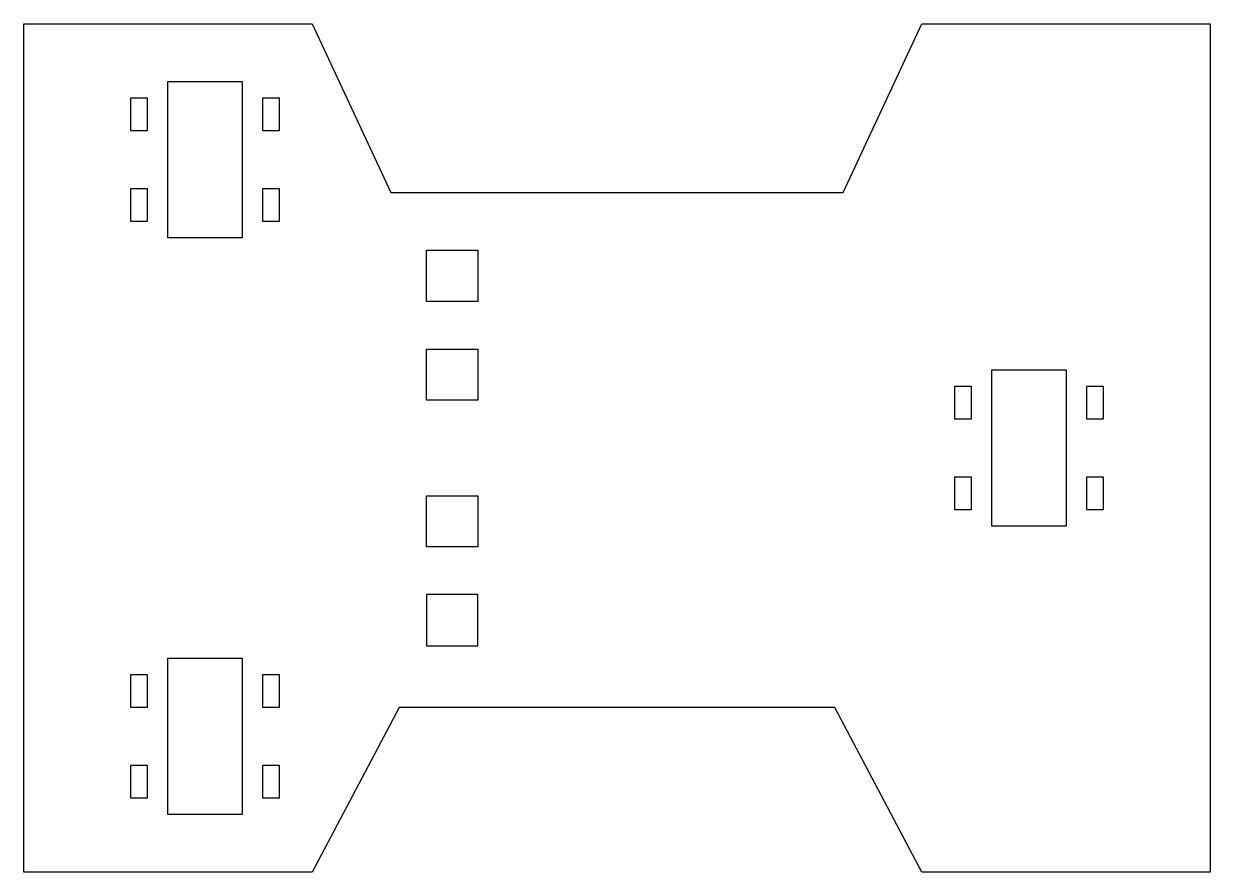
# Model space of a CAD drawing. Extents: x 1 to 116, y 1 to 84.
import ezdxf

# ---------------------------------------------------------------- set-up
doc = ezdxf.new("R2010")
doc.units = 0
doc.layers.get('0').update_dxf_attribs({"linetype": 'CONTINUOUS'})

msp = doc.modelspace()

# ---------------------------------------------------------------- linework, layer by layer
at = {"color": 7}
for points in [[(1.152, 83.552), (29.152, 83.552), (36.799, 67.152), (80.705, 67.152), (88.352, 83.552), (116.352, 83.552), (116.352, 1.152), (88.352, 1.152), (79.9, 17.152), (37.604, 17.152), (29.152, 1.152), (1.152, 1.152), (1.152, 83.552)], [(15.152, 77.952), (22.352, 77.952), (22.352, 62.752), (15.152, 62.752), (15.152, 77.952)], [(11.552, 76.352), (13.152, 76.352), (13.152, 73.152), (11.552, 73.152), (11.552, 76.352)], [(24.352, 76.352), (25.952, 76.352), (25.952, 73.152), (24.352, 73.152), (24.352, 76.352)], [(11.552, 67.552), (13.152, 67.552), (13.152, 64.352), (11.552, 64.352), (11.552, 67.552)], [(24.352, 67.552), (25.952, 67.552), (25.952, 64.352), (24.352, 64.352), (24.352, 67.552)], [(40.272, 61.552), (45.232, 61.552), (45.232, 56.592), (40.272, 56.592), (40.272, 61.552)], [(45.232, 46.992), (40.272, 46.992), (40.272, 51.952), (45.232, 51.952), (45.232, 46.992)], [(95.152, 49.952), (102.352, 49.952), (102.352, 34.752), (95.152, 34.752), (95.152, 49.952)], [(91.552, 48.352), (93.152, 48.352), (93.152, 45.152), (91.552, 45.152), (91.552, 48.352)], [(104.352, 48.352), (105.952, 48.352), (105.952, 45.152), (104.352, 45.152), (104.352, 48.352)], [(91.552, 39.552), (93.152, 39.552), (93.152, 36.352), (91.552, 36.352), (91.552, 39.552)], [(104.352, 39.552), (105.952, 39.552), (105.952, 36.352), (104.352, 36.352), (104.352, 39.552)], [(40.272, 37.712), (45.232, 37.712), (45.232, 32.752), (40.272, 32.752), (40.272, 37.712)], [(45.232, 28.112), (40.272, 28.112), (40.272, 23.152), (45.232, 23.152), (45.232, 28.112)], [(15.152, 21.952), (22.352, 21.952), (22.352, 6.752), (15.152, 6.752), (15.152, 21.952)], [(11.552, 20.352), (13.152, 20.352), (13.152, 17.152), (11.552, 17.152), (11.552, 20.352)], [(24.352, 20.352), (25.952, 20.352), (25.952, 17.152), (24.352, 17.152), (24.352, 20.352)], [(11.552, 11.552), (13.152, 11.552), (13.152, 8.352), (11.552, 8.352), (11.552, 11.552)], [(24.352, 11.552), (25.952, 11.552), (25.952, 8.352), (24.352, 8.352), (24.352, 11.552)]]:
    msp.add_lwpolyline(points, dxfattribs=at)

doc.saveas('drawing.dxf')
